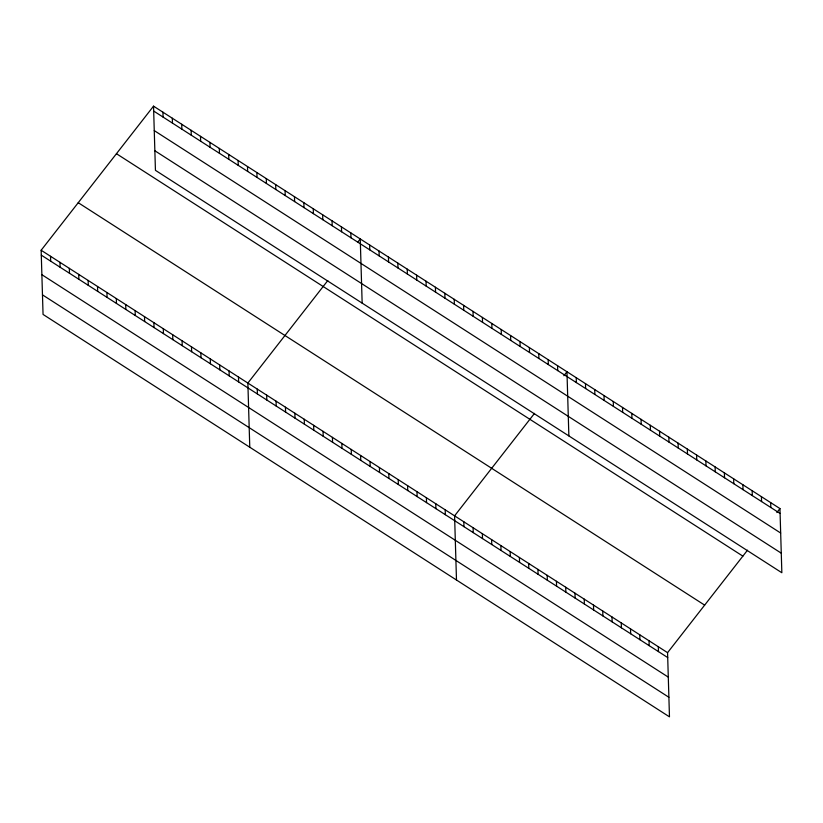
<?xml version="1.0" encoding="UTF-8"?>
<svg xmlns="http://www.w3.org/2000/svg" width="823" height="823" viewBox="0 0 823 823"><rect width="100%" height="100%" fill="white"/><g stroke="black" fill="none" stroke-linecap="round" stroke-linejoin="round"><path stroke-width="1.23" d="M747.5 550.186L667.566 652.67L669.469 716.843L43.053 314.427L41.15 250.254L153.531 106.157L779.947 508.573L781.85 572.746L155.434 170.33L153.531 106.157M327.801 280.561L247.867 383.055L249.77 447.218M357.933 241.931L360.248 238.958L362.151 303.131M534.518 413.362L454.584 515.846L456.487 580.02M563.878 375.72L566.965 371.759L568.868 435.923M776.85 512.544L779.947 508.573M153.675 111.043L780.091 513.459M154.261 130.61L780.667 533.026M154.858 150.763L781.274 553.179M116.444 153.706L742.86 556.132M78.236 202.705L704.653 605.121M41.15 250.254L667.566 652.67M41.294 255.14L667.71 657.556M41.88 274.697L668.286 677.123M42.477 294.86L668.893 697.276M770.688 502.627L770.832 507.513M761.429 496.681L761.573 501.567M752.16 490.734L752.315 495.611M742.902 484.778L743.046 489.664M733.643 478.832L733.787 483.718M724.384 472.886L724.528 477.772M715.125 466.939L715.269 471.816M705.867 460.983L706.011 465.869M696.608 455.037L696.752 459.923M687.349 449.091L687.493 453.977M678.08 443.144L678.234 448.021M668.821 437.188L668.965 442.074M659.562 431.242L659.707 436.128M658.307 646.724L658.451 651.61M650.304 425.296L650.448 430.182M649.049 640.778L649.193 645.654M641.045 419.349L641.189 424.226M639.78 634.821L639.934 639.708M631.786 413.393L631.93 418.279M630.521 628.875L630.665 633.761M622.527 407.447L622.672 412.333M621.262 622.929L621.406 627.815M613.269 401.501L613.413 406.387M612.003 616.983L612.147 621.859M604 395.554L604.154 400.431M602.745 611.026L602.889 615.913M594.741 389.598L594.885 394.484M593.486 605.08L593.63 609.966M585.482 383.652L585.626 388.538M584.227 599.134L584.371 604.02M576.223 377.706L576.367 382.592M574.968 593.188L575.112 598.064M565.699 587.231L565.854 592.118M557.572 365.721L557.716 370.607M556.441 581.285L556.585 586.171M548.169 359.682L548.313 364.568M547.182 575.339L547.326 580.225M538.777 353.643L538.921 358.53M537.923 569.393L538.067 574.269M529.384 347.615L529.528 352.491M528.664 563.436L528.808 568.323M519.982 341.576L520.126 346.462M519.406 557.49L519.55 562.376M510.589 335.537L510.733 340.424M510.147 551.544L510.291 556.43M501.186 329.498L501.341 334.385M500.888 545.598L501.032 550.474M491.794 323.47L491.938 328.346M491.619 539.641L491.773 544.528M482.401 317.431L482.545 322.307M482.36 533.695L482.504 538.581M472.999 311.392L473.143 316.279M473.102 527.749L473.246 532.635M463.606 305.354L463.75 310.24M463.843 521.803L463.987 526.679M454.214 299.315L454.358 304.201M444.811 293.286L444.955 298.163M445.192 509.818L445.336 514.694M435.418 287.248L435.562 292.134M435.789 503.779L435.933 508.665M426.026 281.209L426.17 286.095M426.396 497.74L426.54 502.627M416.623 275.17L416.767 280.057M416.994 491.701L417.148 496.588M407.231 269.142L407.375 274.018M407.601 485.673L407.745 490.549M397.828 263.103L397.982 267.989M398.209 479.634L398.353 484.521M388.435 257.064L388.579 261.951M388.806 473.595L388.95 478.482M379.043 251.025L379.187 255.912M379.413 467.557L379.557 472.443M369.64 244.997L369.784 249.873M370.021 461.518L370.165 466.404M360.618 455.489L360.762 460.366M350.855 232.919L350.999 237.806M351.226 449.451L351.37 454.337M341.452 226.881L341.596 231.767M341.833 443.412L341.977 448.298M332.06 220.852L332.204 225.728M332.43 437.373L332.574 442.26M322.667 214.813L322.811 219.7M323.038 431.345L323.182 436.221M313.265 208.775L313.409 213.661M313.645 425.306L313.789 430.192M303.872 202.736L304.016 207.622M304.243 419.267L304.387 424.154M294.469 196.707L294.624 201.584M294.85 413.228L294.994 418.115M285.077 190.669L285.221 195.555M285.447 407.2L285.602 412.076M275.684 184.63L275.828 189.516M276.055 401.161L276.199 406.048M266.282 178.591L266.426 183.478M266.662 395.122L266.806 400.009M256.889 172.563L257.033 177.439M257.26 389.084L257.404 393.97M247.497 166.524L247.641 171.41M238.094 160.485L238.238 165.372M238.475 377.016L238.619 381.903M228.701 154.446L228.845 159.333M229.072 370.978L229.216 375.864M219.309 148.418L219.453 153.294M219.679 364.939L219.823 369.825M209.906 142.379L210.05 147.255M210.287 358.91L210.431 363.787M200.514 136.34L200.658 141.227M200.884 352.872L201.028 357.758M191.121 130.301L191.265 135.188M191.492 346.833L191.636 351.719M181.718 124.263L181.862 129.149M182.089 340.794L182.243 345.681M172.326 118.234L172.47 123.111M172.696 334.766L172.84 339.642M162.923 112.195L163.077 117.082M163.304 328.727L163.448 333.613M153.901 322.688L154.045 327.575M144.509 316.649L144.653 321.536M135.116 310.621L135.26 315.497M125.713 304.582L125.857 309.469M116.321 298.543L116.465 303.43M106.928 292.504L107.072 297.391M97.526 286.476L97.67 291.352M88.133 280.437L88.277 285.314M78.73 274.398L78.885 279.285M69.338 268.36L69.482 273.246M59.945 262.321L60.089 267.208M50.542 256.292L50.687 261.169"/></g></svg>
